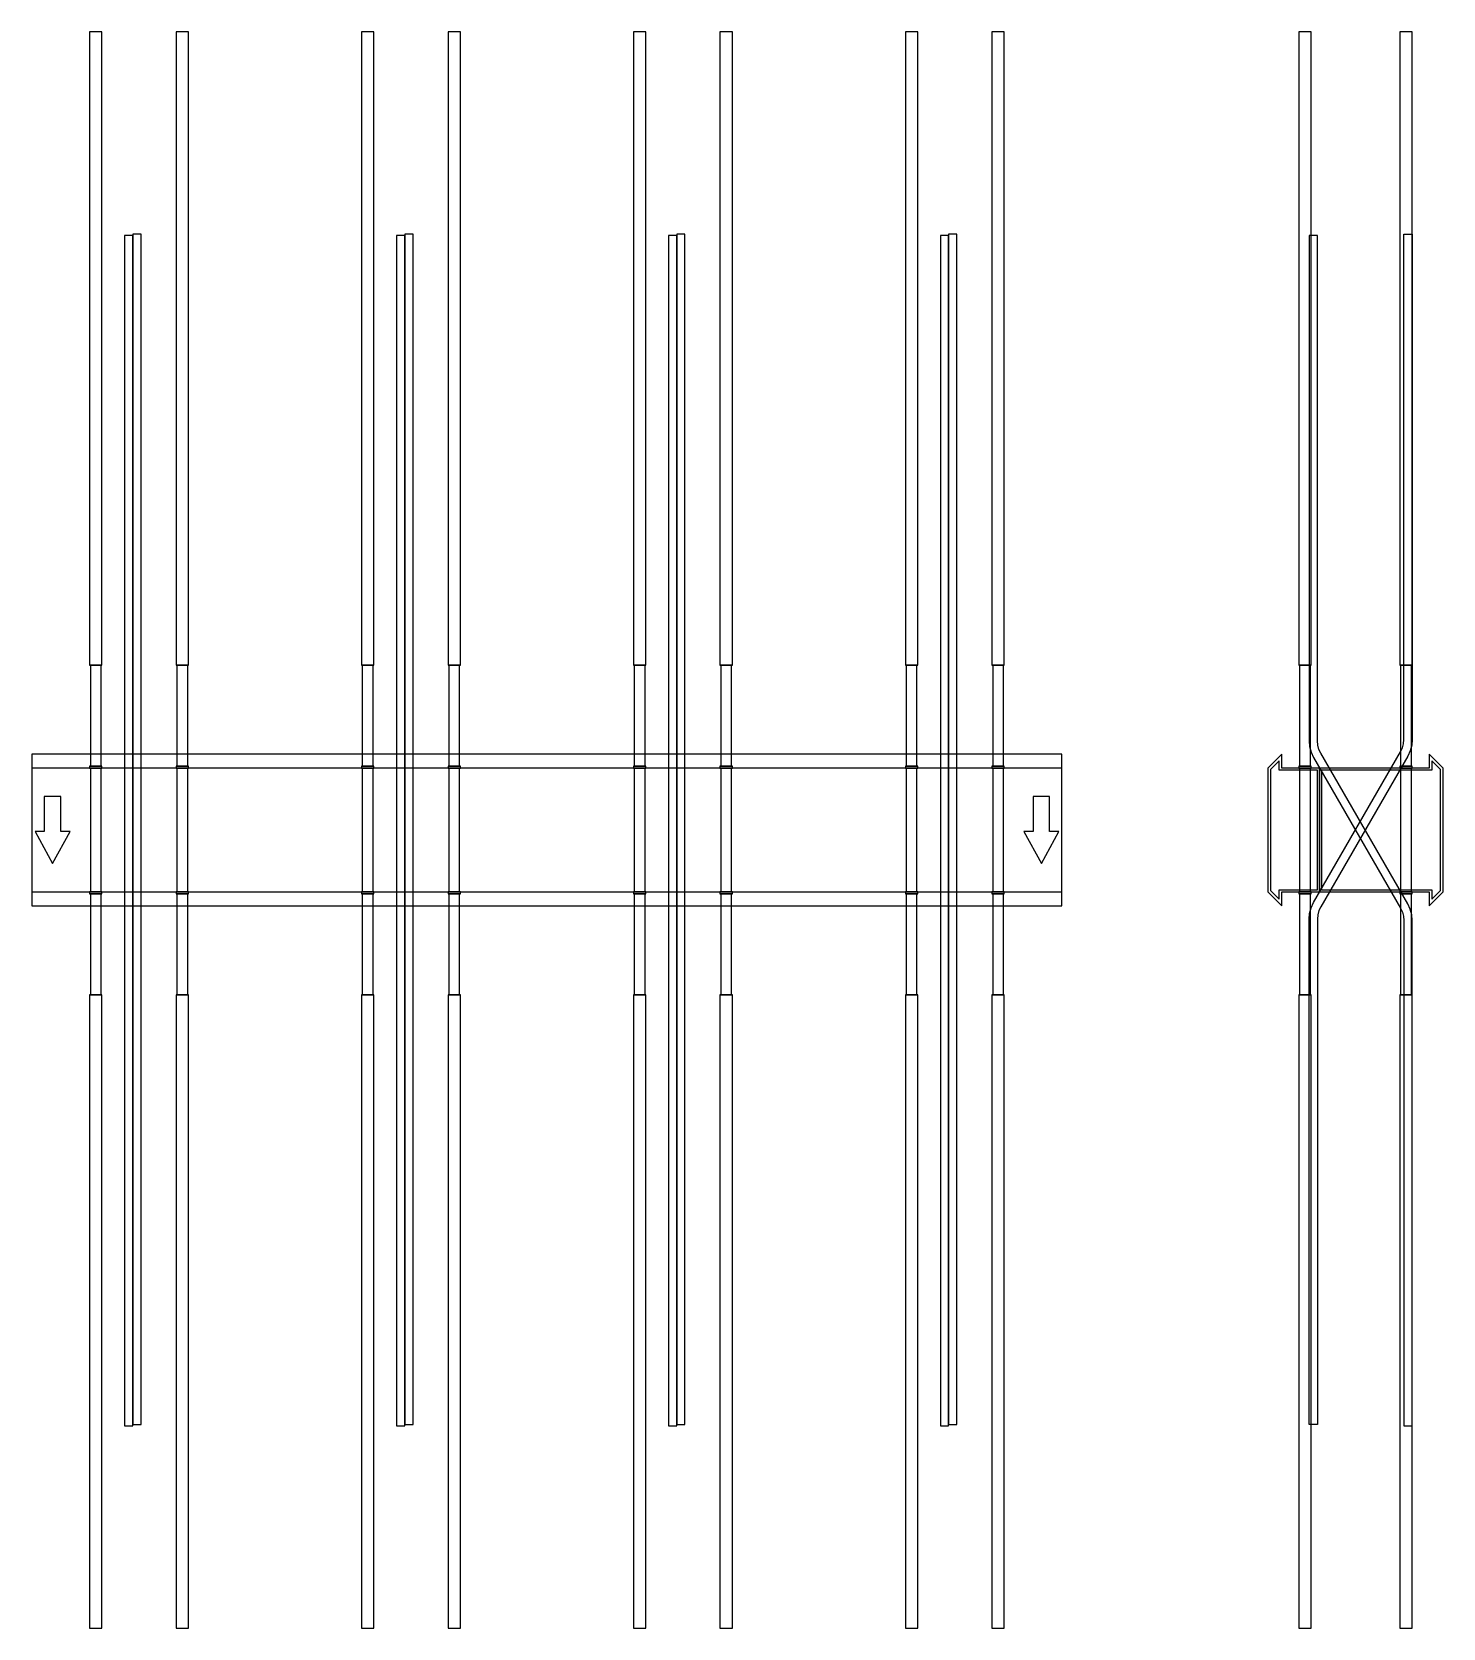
# Model space of a CAD drawing. Extents: x 0 to 1370, y -775 to 775.
import ezdxf

# ---------------------------------------------------------------- set-up
doc = ezdxf.new("R2010")
doc.units = 0
doc.layers.add('Halfen', color=7, linetype='CONTINUOUS')

msp = doc.modelspace()

# ---------------------------------------------------------------- linework, layer by layer
at = {"layer": 'Halfen', "color": 7}
for points in [[(68, 160), (68, 775), (56, 775), (56, 160)], [(152, 160), (152, 775), (140, 775), (140, 160)], [(332, 160), (332, 775), (320, 775), (320, 160)], [(416, 160), (416, 775), (404, 775), (404, 160)], [(596, 160), (596, 775), (584, 775), (584, 160)], [(680, 160), (680, 775), (668, 775), (668, 160)], [(860, 160), (860, 775), (848, 775), (848, 160)], [(944, 160), (944, 775), (932, 775), (932, 160)], [(1242, 160), (1242, 775), (1230, 775), (1230, 160)], [(1340, 160), (1340, 775), (1328, 775), (1328, 160)], [(98, -578.609), (98, 577.25), (90, 577.25), (90, -578.609)], [(106, -577.251), (106, 578.609), (98, 578.609), (98, -577.251)], [(362, -578.609), (362, 577.25), (354, 577.25), (354, -578.609)], [(370, -577.251), (370, 578.609), (362, 578.609), (362, -577.251)], [(626, -578.609), (626, 577.25), (618, 577.25), (618, -578.609)], [(634, -577.251), (634, 578.609), (626, 578.609), (626, -577.251)], [(890, -578.609), (890, 577.25), (882, 577.25), (882, -578.609)], [(898, -577.251), (898, 578.609), (890, 578.609), (890, -577.251)], [(1240, -577.251), (1240, -86.497), (1240.486, -80.941), (1241.93, -75.553), (1244.287, -70.497), (1328.785, 75.856), (1330.553, 79.648), (1331.635, 83.689), (1332, 87.856), (1332, 578.609), (1340, 578.609), (1340, 87.856), (1339.514, 82.3), (1338.07, 76.912), (1335.713, 71.856), (1251.215, -74.497), (1249.447, -78.289), (1248.365, -82.33), (1248, -86.497), (1248, -577.251)], [(1340, -578.609), (1340, -87.856), (1339.514, -82.3), (1338.07, -76.912), (1335.713, -71.856), (1251.215, 74.497), (1249.447, 78.289), (1248.365, 82.33), (1248, 86.497), (1248, 577.25), (1240, 577.25), (1240, 86.497), (1240.486, 80.941), (1241.93, 75.553), (1244.287, 70.497), (1328.785, -75.856), (1330.553, -79.648), (1331.635, -83.689), (1332, -87.856), (1332, -578.609)], [(67.25, 62), (67.25, 160), (56.75, 160), (56.75, 62)], [(151.25, 62), (151.25, 160), (140.75, 160), (140.75, 62)], [(331.25, 62), (331.25, 160), (320.75, 160), (320.75, 62)], [(415.25, 62), (415.25, 160), (404.75, 160), (404.75, 62)], [(595.25, 62), (595.25, 160), (584.75, 160), (584.75, 62)], [(679.25, 62), (679.25, 160), (668.75, 160), (668.75, 62)], [(859.25, 62), (859.25, 160), (848.75, 160), (848.75, 62)], [(943.25, 62), (943.25, 160), (932.75, 160), (932.75, 62)], [(1241.25, 62), (1241.25, 160), (1230.75, 160), (1230.75, 62)], [(1339.25, 62), (1339.25, 160), (1328.75, 160), (1328.75, 62)], [(0, -73.5), (1000, -73.5), (1000, 73.5), (0, 73.5)], [(68, 60), (68, 62), (56, 62), (56, 60)], [(152, 60), (152, 62), (140, 62), (140, 60)], [(332, 60), (332, 62), (320, 62), (320, 60)], [(416, 60), (416, 62), (404, 62), (404, 60)], [(596, 60), (596, 62), (584, 62), (584, 60)], [(680, 60), (680, 62), (668, 62), (668, 60)], [(860, 60), (860, 62), (848, 62), (848, 60)], [(944, 60), (944, 62), (932, 62), (932, 60)], [(1250, -60), (1250, 60), (1213.5, 60), (1213.5, 73.5), (1200, 60), (1200, -60), (1213.5, -73.5), (1213.5, -60)], [(1248, -58), (1248, 58), (1211, 58), (1211, 67.25), (1202.5, 58.75), (1202.5, -58.75), (1211, -67.25), (1211, -58)], [(1242, 60), (1242, 62), (1230, 62), (1230, 60)], [(1370, -60), (1370, 60), (1356.5, 73.5), (1356.5, 60), (1250, 60), (1250, -60), (1356.5, -60), (1356.5, -73.5)], [(1367.5, -58.75), (1367.5, 58.75), (1359, 67.25), (1359, 58), (1252, 58), (1252, -58), (1359, -58), (1359, -67.25)], [(1340, 60), (1340, 62), (1328, 62), (1328, 60)], [(0, -60), (1000, -60), (1000, 60), (0, 60)], [(67.25, -60), (67.25, 60), (56.75, 60), (56.75, -60)], [(151.25, -60), (151.25, 60), (140.75, 60), (140.75, -60)], [(331.25, -60), (331.25, 60), (320.75, 60), (320.75, -60)], [(415.25, -60), (415.25, 60), (404.75, 60), (404.75, -60)], [(595.25, -60), (595.25, 60), (584.75, 60), (584.75, -60)], [(679.25, -60), (679.25, 60), (668.75, 60), (668.75, -60)], [(859.25, -60), (859.25, 60), (848.75, 60), (848.75, -60)], [(943.25, -60), (943.25, 60), (932.75, 60), (932.75, -60)], [(1241.25, -60), (1241.25, 60), (1230.75, 60), (1230.75, -60)], [(1339.25, -60), (1339.25, 60), (1328.75, 60), (1328.75, -60)], [(20, -32.5), (37, -1.5), (28, -1.5), (28, 32.5), (12, 32.5), (12, -1.5), (3, -1.5)], [(980, -32.5), (997, -1.5), (988, -1.5), (988, 32.5), (972, 32.5), (972, -1.5), (963, -1.5)], [(68, -62), (68, -60), (56, -60), (56, -62)], [(67.25, -160), (67.25, -62), (56.75, -62), (56.75, -160)], [(152, -62), (152, -60), (140, -60), (140, -62)], [(151.25, -160), (151.25, -62), (140.75, -62), (140.75, -160)], [(332, -62), (332, -60), (320, -60), (320, -62)], [(331.25, -160), (331.25, -62), (320.75, -62), (320.75, -160)], [(416, -62), (416, -60), (404, -60), (404, -62)], [(415.25, -160), (415.25, -62), (404.75, -62), (404.75, -160)], [(596, -62), (596, -60), (584, -60), (584, -62)], [(595.25, -160), (595.25, -62), (584.75, -62), (584.75, -160)], [(680, -62), (680, -60), (668, -60), (668, -62)], [(679.25, -160), (679.25, -62), (668.75, -62), (668.75, -160)], [(860, -62), (860, -60), (848, -60), (848, -62)], [(859.25, -160), (859.25, -62), (848.75, -62), (848.75, -160)], [(944, -62), (944, -60), (932, -60), (932, -62)], [(943.25, -160), (943.25, -62), (932.75, -62), (932.75, -160)], [(1242, -62), (1242, -60), (1230, -60), (1230, -62)], [(1241.25, -160), (1241.25, -62), (1230.75, -62), (1230.75, -160)], [(1340, -62), (1340, -60), (1328, -60), (1328, -62)], [(1339.25, -160), (1339.25, -62), (1328.75, -62), (1328.75, -160)], [(68, -775), (68, -160), (56, -160), (56, -775)], [(152, -775), (152, -160), (140, -160), (140, -775)], [(332, -775), (332, -160), (320, -160), (320, -775)], [(416, -775), (416, -160), (404, -160), (404, -775)], [(596, -775), (596, -160), (584, -160), (584, -775)], [(680, -775), (680, -160), (668, -160), (668, -775)], [(860, -775), (860, -160), (848, -160), (848, -775)], [(944, -775), (944, -160), (932, -160), (932, -775)], [(1242, -775), (1242, -160), (1230, -160), (1230, -775)], [(1340, -775), (1340, -160), (1328, -160), (1328, -775)]]:
    msp.add_lwpolyline(points, close=True, dxfattribs=at)

doc.saveas('drawing.dxf')
